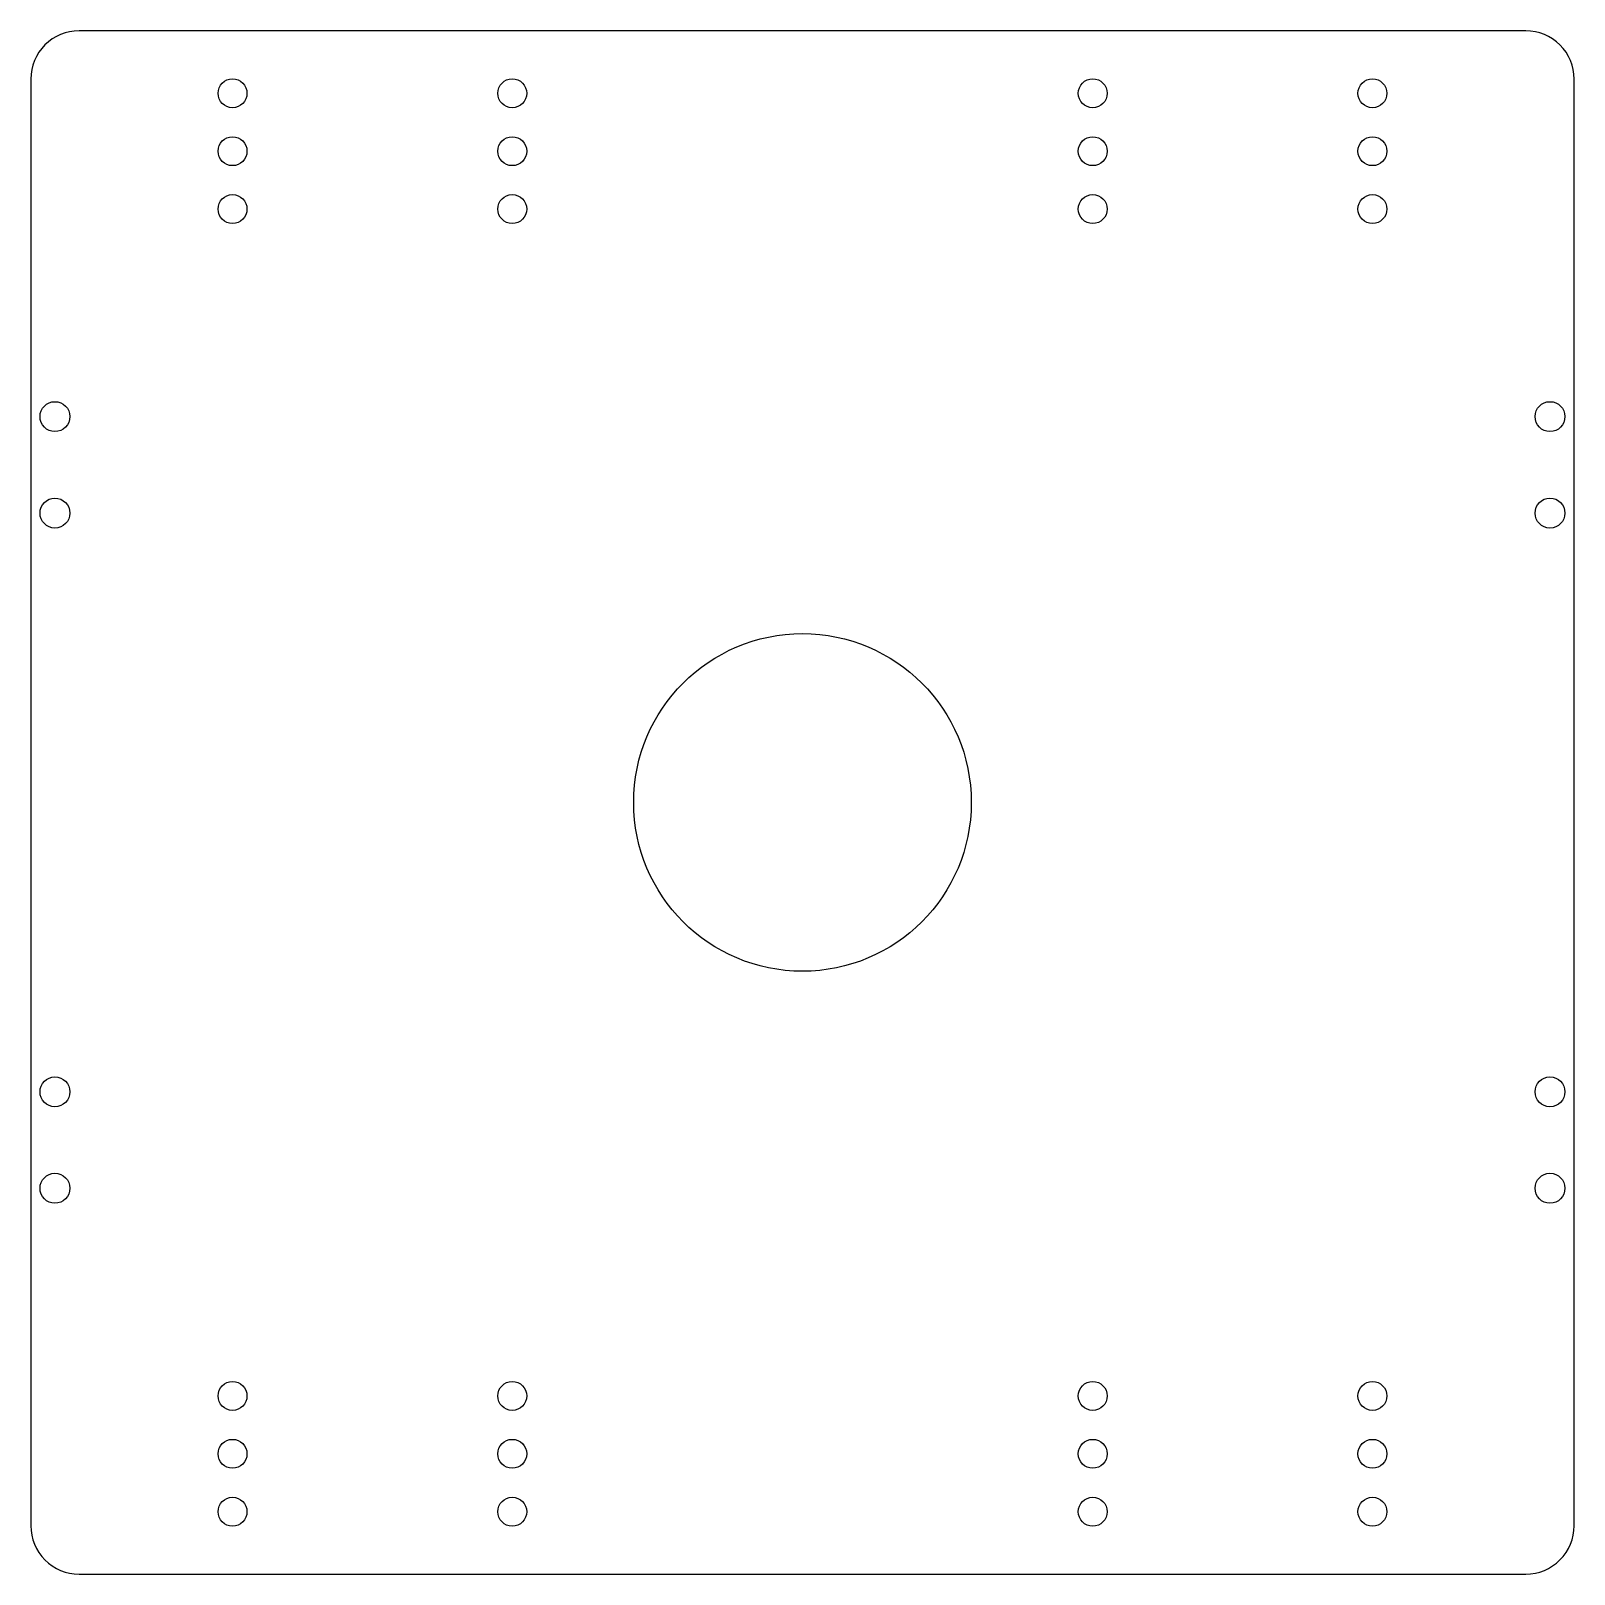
# Model space of a CAD drawing. Header units: millimetres. Extents: x -123 to 37, y -331 to -171.
import ezdxf

# ---------------------------------------------------------------- set-up
doc = ezdxf.new("R2010")
doc.units = ezdxf.units.MM
doc.layers.get('0').update_dxf_attribs({"linetype": 'CONTINUOUS'})

msp = doc.modelspace()

# ---------------------------------------------------------------- linework, layer by layer
msp.add_lwpolyline([(-123.07, -325.94, 0.414214), (-118.07, -330.94), (31.93, -330.94, 0.414214), (36.93, -325.94), (36.93, -175.94, 0.414214), (31.93, -170.94), (-118.07, -170.94, 0.414214), (-123.07, -175.94)], format="xyb", close=True)
for centre, radius in [((-102.16, -177.42), 1.5), ((-73.16, -177.42), 1.5), ((-12.98, -177.42), 1.5), ((16.02, -177.42), 1.5), ((-102.16, -183.42), 1.5), ((-73.16, -183.42), 1.5), ((-12.98, -183.42), 1.5), ((16.02, -183.42), 1.5), ((-102.16, -189.42), 1.5), ((-73.16, -189.42), 1.5), ((-12.98, -189.42), 1.5), ((16.02, -189.42), 1.5), ((-120.57, -210.94), 1.55), ((34.43, -210.94), 1.55), ((-120.57, -220.94), 1.55), ((34.43, -220.94), 1.55), ((-43.07, -250.94), 17.5), ((-120.57, -280.94), 1.55), ((34.43, -280.94), 1.55), ((-120.57, -290.94), 1.55), ((34.43, -290.94), 1.55), ((-102.16, -312.47), 1.5), ((-73.16, -312.47), 1.5), ((-12.98, -312.47), 1.5), ((16.02, -312.47), 1.5), ((-102.16, -318.47), 1.5), ((-73.16, -318.47), 1.5), ((-12.98, -318.47), 1.5), ((16.02, -318.47), 1.5), ((-102.16, -324.47), 1.5), ((-73.16, -324.47), 1.5), ((-12.98, -324.47), 1.5), ((16.02, -324.47), 1.5)]:
    msp.add_circle(centre, radius)

doc.saveas('drawing.dxf')
